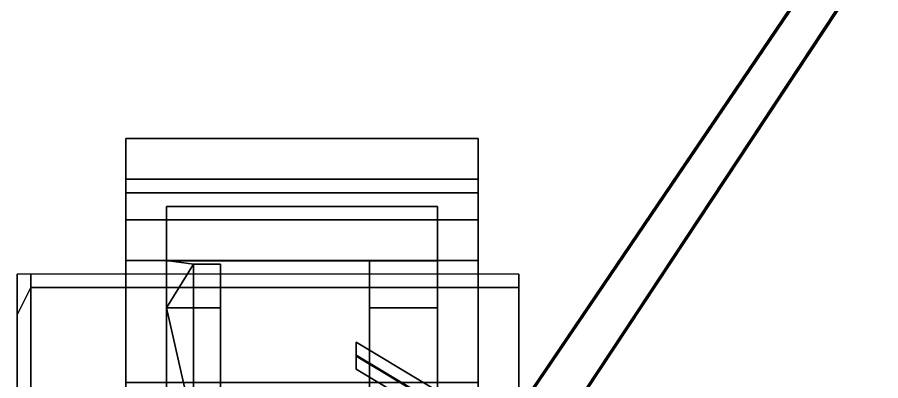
# Model space of a CAD drawing. Header units: millimetres. Extents: x -1 to 1, y -2.1 to 9.2.
# Drawn here: x -0.97 to -0.333, y 1.911 to 2.18 of the extents above; entities that cross this region are included whole.
import ezdxf

# ---------------------------------------------------------------- set-up
doc = ezdxf.new("R2010")
doc.units = ezdxf.units.MM
for name, color, linetype in [('fenders', 6, 'Continuous'), ('tail', 1, 'Continuous'), ('tracks', 3, 'Continuous'), ('wheels', 2, 'Continuous')]:
    doc.layers.add(name, color=color, linetype=linetype)

msp = doc.modelspace()

# ---------------------------------------------------------------- linework, layer by layer
at = {"layer": 'fenders'}
for points in [[(-0.97, 1.96, 0.91), (-0.97, 1.99, 0.85), (-0.97, 1.99, 0.85), (-0.97, 1.94, 0.89)], [(-0.96, 1.98, 0.91), (-0.96, 1.99, 0.85), (-0.97, 1.99, 0.85), (-0.97, 1.96, 0.91)], [(-0.6, 1.98, 0.91), (-0.6, 1.99, 0.85), (-0.96, 1.99, 0.85), (-0.96, 1.98, 0.91)], [(-0.6, 1.81, 0.72), (-0.6, 1.81, 0.72), (-0.6, 1.99, 0.85), (-0.6, 1.98, 0.91)], [(-0.96, 1.86, 1), (-0.96, 1.98, 0.91), (-0.97, 1.96, 0.91), (-0.97, 1.86, 0.99)], [(-0.6, 1.86, 1), (-0.6, 1.98, 0.91), (-0.96, 1.98, 0.91), (-0.96, 1.86, 1)], [(-0.6, 1.81, 0.72), (-0.6, 1.81, 0.72), (-0.6, 1.98, 0.91), (-0.6, 1.86, 1)], [(-0.97, 1.86, 0.99), (-0.97, 1.96, 0.91), (-0.97, 1.94, 0.89), (-0.97, 1.86, 0.95)]]:
    msp.add_3dface(points, dxfattribs=at)
at = {"layer": 'tail'}
for points in [[(-0.6, 1.89079, 0.65752), (-0.6, 1.8887, 0.71748), (-0.2, 2.47904, 0.71809), (-0.2, 2.48148, 0.64813)], [(-0.17, 2.48148, 0.64813), (-0.56, 1.89079, 0.65752), (-0.6, 1.89079, 0.65752), (-0.2, 2.48148, 0.64813)], [(-0.2, 2.47904, 0.71809), (-0.6, 1.8887, 0.71748), (-0.56, 1.8887, 0.71748), (-0.17, 2.47904, 0.71809)], [(-0.17, 2.47904, 0.71809), (-0.56, 1.8887, 0.71748), (-0.56, 1.89079, 0.65752), (-0.17, 2.48148, 0.64813)], [(-0.62, 1.86941, 0.6968), (-0.62, 1.87975, 0.68715), (-0.72, 1.93971, 0.68925), (-0.72, 1.92937, 0.69889)], [(-0.62, 1.87975, 0.68715), (-0.62, 1.87011, 0.67681), (-0.72, 1.93007, 0.6789), (-0.72, 1.93971, 0.68925)], [(-0.72, 1.92937, 0.69889), (-0.72, 1.93971, 0.68925), (-0.72, 1.93007, 0.6789), (-0.72, 1.91973, 0.68855)], [(-0.62, 1.87011, 0.67681), (-0.62, 1.85976, 0.68645), (-0.72, 1.91973, 0.68855), (-0.72, 1.93007, 0.6789)], [(-0.62, 1.85976, 0.68645), (-0.62, 1.86941, 0.6968), (-0.72, 1.92937, 0.69889), (-0.72, 1.91973, 0.68855)]]:
    msp.add_3dface(points, dxfattribs=at)
at = {"layer": 'tracks'}
for points in [[(-0.63, 2.06, 0.59), (-0.63, 2.09, 0.45), (-0.89, 2.09, 0.45), (-0.89, 2.06, 0.59)], [(-0.89, 2.06, 0.59), (-0.89, 2.09, 0.45), (-0.89, 2.03, 0.43), (-0.89, 2, 0.58)], [(-0.89, 2.09, 0.45), (-0.89, 2.09, 0.39), (-0.89, 2.03, 0.43)], [(-0.63, 2.09, 0.45), (-0.63, 2.09, 0.39), (-0.89, 2.09, 0.39), (-0.89, 2.09, 0.45)], [(-0.63, 2.09, 0.39), (-0.63, 2.05, 0.26), (-0.89, 2.05, 0.26), (-0.89, 2.09, 0.39)], [(-0.89, 2.09, 0.39), (-0.89, 2.05, 0.26), (-0.89, 2, 0.28), (-0.89, 2.03, 0.43)], [(-0.63, 2.03, 0.43), (-0.63, 2.09, 0.45), (-0.63, 2.06, 0.59), (-0.63, 2, 0.58)], [(-0.63, 2.03, 0.43), (-0.63, 2.09, 0.39), (-0.63, 2.09, 0.45), (-0.63, 2.03, 0.43)], [(-0.63, 2, 0.28), (-0.63, 2.05, 0.26), (-0.63, 2.09, 0.39), (-0.63, 2.03, 0.43)], [(-0.63, 1.91, 0.73), (-0.63, 2.06, 0.59), (-0.89, 2.06, 0.59), (-0.89, 1.91, 0.73)], [(-0.89, 1.91, 0.73), (-0.89, 2.06, 0.59), (-0.89, 2, 0.58), (-0.89, 1.89, 0.69)], [(-0.63, 2, 0.58), (-0.63, 2.06, 0.59), (-0.63, 1.91, 0.73), (-0.63, 1.89, 0.69)], [(-0.63, 2.05, 0.26), (-0.63, 1.91, 0.13), (-0.89, 1.91, 0.13), (-0.89, 2.05, 0.26)], [(-0.89, 2.05, 0.26), (-0.89, 1.91, 0.13), (-0.89, 1.89, 0.17), (-0.89, 2, 0.28)], [(-0.63, 1.89, 0.17), (-0.63, 1.91, 0.13), (-0.63, 2.05, 0.26), (-0.63, 2, 0.28)], [(-0.89, 2, 0.58), (-0.89, 2.03, 0.43), (-0.63, 2.03, 0.43), (-0.63, 2, 0.58)], [(-0.89, 2.03, 0.43), (-0.89, 2, 0.28), (-0.63, 2, 0.28), (-0.63, 2.03, 0.43)], [(-0.89, 2, 0.28), (-0.89, 1.89, 0.17), (-0.63, 1.89, 0.17), (-0.63, 2, 0.28)], [(-0.89, 1.89, 0.69), (-0.89, 2, 0.58), (-0.63, 2, 0.58), (-0.63, 1.89, 0.69)]]:
    msp.add_3dface(points, dxfattribs=at)
at = {"layer": 'wheels'}
for points in [[(-0.66, 1.99981, 0.58), (-0.66, 2.04, 0.43), (-0.86, 2.04, 0.43), (-0.86, 1.99981, 0.58)], [(-0.66, 2.04, 0.43), (-0.66, 1.99981, 0.28), (-0.86, 1.99981, 0.28), (-0.86, 2.04, 0.43)], [(-0.86, 1.99981, 0.58), (-0.86, 2.04, 0.43), (-0.86, 2, 0.43), (-0.86, 1.96517, 0.56)], [(-0.86, 2.04, 0.43), (-0.86, 1.99981, 0.28), (-0.86, 1.96517, 0.3), (-0.86, 2, 0.43)], [(-0.66, 2.04, 0.43), (-0.66, 1.99981, 0.58), (-0.66, 1.96517, 0.56), (-0.66, 2, 0.43)], [(-0.66, 1.99981, 0.28), (-0.66, 2.04, 0.43), (-0.66, 2, 0.43), (-0.66, 1.96517, 0.3)], [(-0.84, 1.99732, 0.44), (-0.86, 2, 0.43), (-0.86, 2, 0.43), (-0.84, 1.99732, 0.42)], [(-0.86, 1.96517, 0.56), (-0.86, 2, 0.43), (-0.86, 2, 0.43), (-0.84, 1.99732, 0.44)], [(-0.84, 1.99732, 0.42), (-0.86, 2, 0.43), (-0.86, 2, 0.43), (-0.86, 1.96517, 0.3)], [(-0.66, 1.89, 0.68981), (-0.66, 1.99981, 0.58), (-0.86, 1.99981, 0.58), (-0.86, 1.89, 0.68981)], [(-0.66, 1.99981, 0.28), (-0.66, 1.89, 0.17019), (-0.86, 1.89, 0.17019), (-0.86, 1.99981, 0.28)], [(-0.86, 1.89, 0.68981), (-0.86, 1.99981, 0.58), (-0.86, 1.96517, 0.56), (-0.86, 1.87, 0.65517)], [(-0.86, 1.99981, 0.28), (-0.86, 1.89, 0.17019), (-0.86, 1.87, 0.20483), (-0.86, 1.96517, 0.3)], [(-0.82, 1.99732, 0.44), (-0.82, 1.96517, 0.56), (-0.86, 1.96517, 0.56), (-0.84, 1.99732, 0.44)], [(-0.82, 1.96517, 0.3), (-0.82, 1.99732, 0.42), (-0.84, 1.99732, 0.42), (-0.86, 1.96517, 0.3)], [(-0.82, 1.83732, 0.44), (-0.82, 1.99732, 0.44), (-0.84, 1.99732, 0.44), (-0.84, 1.83732, 0.44)], [(-0.82, 1.99732, 0.42), (-0.82, 1.83732, 0.42), (-0.84, 1.83732, 0.42), (-0.84, 1.99732, 0.42)], [(-0.84, 1.83732, 0.44), (-0.84, 1.99732, 0.44), (-0.84, 1.99732, 0.42), (-0.84, 1.83732, 0.42)], [(-0.82, 1.96517, 0.56), (-0.82, 1.99732, 0.44), (-0.82, 1.83732, 0.44), (-0.82, 1.8266, 0.48)], [(-0.82, 1.99732, 0.42), (-0.82, 1.96517, 0.3), (-0.82, 1.8266, 0.38), (-0.82, 1.83732, 0.42)], [(-0.66, 2, 0.43), (-0.66, 1.96517, 0.56), (-0.71, 1.96517, 0.56), (-0.71, 2, 0.43)], [(-0.66, 1.96517, 0.3), (-0.66, 2, 0.43), (-0.71, 2, 0.43), (-0.71, 1.96517, 0.3)], [(-0.71, 1.84, 0.43), (-0.71, 1.81071, 0.35929), (-0.71, 1.96517, 0.3), (-0.71, 2, 0.43)], [(-0.71, 1.81071, 0.50071), (-0.71, 1.84, 0.43), (-0.71, 2, 0.43), (-0.71, 1.96517, 0.56)], [(-0.66, 1.89, 0.17019), (-0.66, 1.99981, 0.28), (-0.66, 1.96517, 0.3), (-0.66, 1.87, 0.20483)], [(-0.66, 1.99981, 0.58), (-0.66, 1.89, 0.68981), (-0.66, 1.87, 0.65517), (-0.66, 1.96517, 0.56)], [(-0.82, 1.87732, 0.21215), (-0.82, 1.96517, 0.3), (-0.86, 1.96517, 0.3), (-0.84, 1.87732, 0.21215)], [(-0.86, 1.96517, 0.3), (-0.86, 1.87, 0.20483), (-0.86, 1.87, 0.20483), (-0.84, 1.87732, 0.21215)], [(-0.82, 1.96517, 0.56), (-0.82, 1.87732, 0.64785), (-0.84, 1.87732, 0.64785), (-0.86, 1.96517, 0.56)], [(-0.84, 1.87732, 0.64785), (-0.86, 1.87, 0.65517), (-0.86, 1.87, 0.65517), (-0.86, 1.96517, 0.56)], [(-0.82, 1.87732, 0.64785), (-0.82, 1.96517, 0.56), (-0.82, 1.8266, 0.48), (-0.82, 1.79732, 0.50928)], [(-0.82, 1.96517, 0.3), (-0.82, 1.87732, 0.21215), (-0.82, 1.79732, 0.35072), (-0.82, 1.8266, 0.38)], [(-0.66, 1.96517, 0.56), (-0.66, 1.87, 0.65517), (-0.71, 1.87, 0.65517), (-0.71, 1.96517, 0.56)], [(-0.66, 1.87, 0.20483), (-0.66, 1.96517, 0.3), (-0.71, 1.96517, 0.3), (-0.71, 1.87, 0.20483)], [(-0.71, 1.81071, 0.50071), (-0.71, 1.81071, 0.50071), (-0.71, 1.96517, 0.56), (-0.71, 1.87, 0.65517)], [(-0.71, 1.81071, 0.35929), (-0.71, 1.81071, 0.35929), (-0.71, 1.87, 0.20483), (-0.71, 1.96517, 0.3)]]:
    msp.add_3dface(points, dxfattribs=at)

doc.saveas('drawing.dxf')
